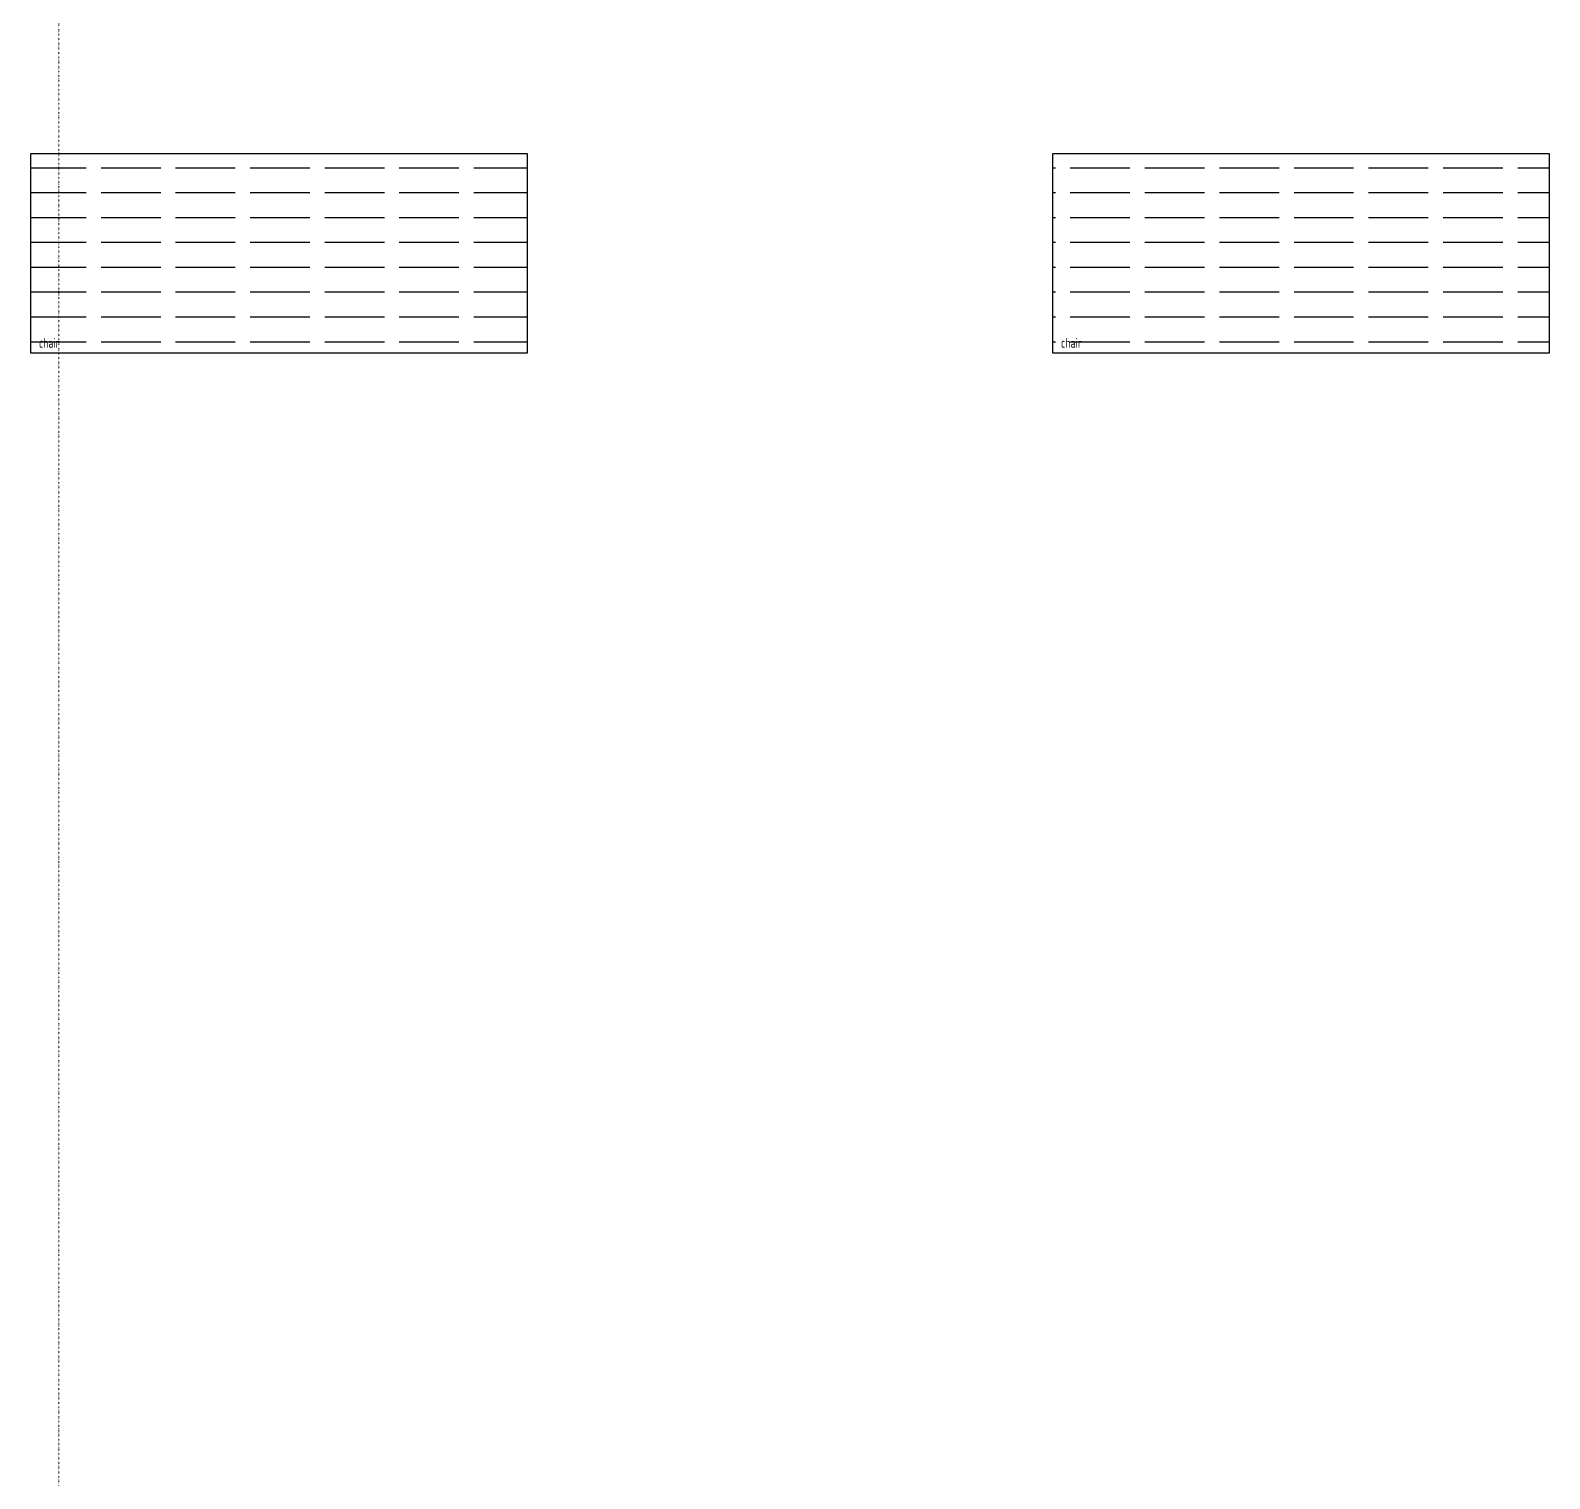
# Model space of a CAD drawing. Extents: x -32000 to 290600, y -29000 to 131250.
# Drawn here: x 252543 to 255599, y 1560 to 4474 of the extents above; entities that cross this region are included whole.
import ezdxf

# ---------------------------------------------------------------- set-up
doc = ezdxf.new("R2010")
doc.units = 0
doc.header["$LTSCALE"] = 10
doc.linetypes.add('H12PL3$0$JJP_三點線', pattern=[0.9, 0.3, -0.15, 0, -0.15, 0, -0.15, 0, -0.15])
doc.linetypes.add('XFM7P30ICA$0$H12PL3$0$JJP_三點線', pattern=[0.9, 0.3, -0.15, 0, -0.15, 0, -0.15, 0, -0.15])
for name, color, linetype in [('H12PL3$0$S-GRID', 252, 'Continuous'), ('XFDP30$0$B-Gowning room improvement', 15, 'Continuous'), ('XFM7P30ICA$0$H12PL3$0$S-GRID', 252, 'Continuous'), ('XFM7P30ICA$0$XFDP30$0$B-Gowning room improvement', 15, 'Continuous')]:
    doc.layers.add(name, color=color, linetype=linetype)
doc.styles.add('XFDP30$0$AA-TXT', font='isocp.shx', dxfattribs={"width": 0.8, "bigfont": 'china.shx'})
doc.styles.add('XFM7P30ICA$0$XFDP30$0$AA-TXT', font='isocp.shx', dxfattribs={"width": 0.8, "bigfont": 'china.shx'})
pattern_1 = [(0, (-1520464.893, -208902.57), (0, 50), [120, -30])]

# ---------------------------------------------------------------- blocks, each defined once
blk = doc.blocks.new('XFDP30$0$~chair')
at = {"layer": 'XFDP30$0$B-Gowning room improvement', "transparency": 33554610}
h = blk.add_hatch(dxfattribs=at)
h.set_pattern_fill('ACAD_ISO02W100', color=256, scale=10)
h.set_pattern_definition(pattern_1)
h.paths.add_polyline_path([(0, 0), (1000, 0), (1000, 400), (0, 400)])
at = {"layer": 'XFDP30$0$B-Gowning room improvement'}
blk.add_lwpolyline([(0, 0), (1000, 0), (1000, 400), (0, 400)], close=True, dxfattribs=at)
at = {"layer": 'XFDP30$0$B-Gowning room improvement', "color": 1, "style": 'XFDP30$0$AA-TXT', "width": 0.8}
blk.add_text('chair', height=20, dxfattribs=at).set_placement((17.1, 10.1))
blk = doc.blocks.new('XFDP30')
at = {"layer": 'XFDP30$0$B-Gowning room improvement'}
for p in [(252543, 3825), (254599.4, 3825)]:
    blk.add_blockref('XFDP30$0$~chair', p, dxfattribs=at)
blk = doc.blocks.new('H12PL3')
at = {"layer": 'H12PL3$0$S-GRID', "linetype": 'H12PL3$0$JJP_三點線', "lineweight": 0}
blk.add_line((252600, 128250), (252600, -28000), dxfattribs=at)
blk.add_blockref('XFDP30', (0, 0))
blk = doc.blocks.new('XFM7P30ICA$0$XFDP30$0$~chair')
at = {"layer": 'XFM7P30ICA$0$XFDP30$0$B-Gowning room improvement', "transparency": 33554610}
h = blk.add_hatch(dxfattribs=at)
h.set_pattern_fill('ACAD_ISO02W100', color=256, scale=10)
h.set_pattern_definition(pattern_1)
h.paths.add_polyline_path([(0, 0), (1000, 0), (1000, 400), (0, 400)])
at = {"layer": 'XFM7P30ICA$0$XFDP30$0$B-Gowning room improvement'}
blk.add_lwpolyline([(0, 0), (1000, 0), (1000, 400), (0, 400)], close=True, dxfattribs=at)
at = {"layer": 'XFM7P30ICA$0$XFDP30$0$B-Gowning room improvement', "color": 1, "style": 'XFM7P30ICA$0$XFDP30$0$AA-TXT', "width": 0.8}
blk.add_text('chair', height=20, dxfattribs=at).set_placement((17.1, 10.1))
blk = doc.blocks.new('XFM7P30ICA$0$XFDP30')
at = {"layer": 'XFM7P30ICA$0$XFDP30$0$B-Gowning room improvement'}
for p in [(252543, 3825), (254599.4, 3825)]:
    blk.add_blockref('XFM7P30ICA$0$XFDP30$0$~chair', p, dxfattribs=at)
blk = doc.blocks.new('XFM7P30ICA$0$H12PL3')
at = {"layer": 'XFM7P30ICA$0$H12PL3$0$S-GRID', "linetype": 'XFM7P30ICA$0$H12PL3$0$JJP_三點線', "lineweight": 0}
blk.add_line((252600, 128250), (252600, -28000), dxfattribs=at)
blk.add_blockref('XFM7P30ICA$0$XFDP30', (0, 0))
blk = doc.blocks.new('XFM7P30ICA')
for name in ['XFM7P30ICA$0$H12PL3', 'XFM7P30ICA$0$XFDP30']:
    blk.add_blockref(name, (0, 0))

msp = doc.modelspace()

# ---------------------------------------------------------------- block references
for name in ['H12PL3', 'XFM7P30ICA']:
    msp.add_blockref(name, (0, 0))

doc.saveas('drawing.dxf')
